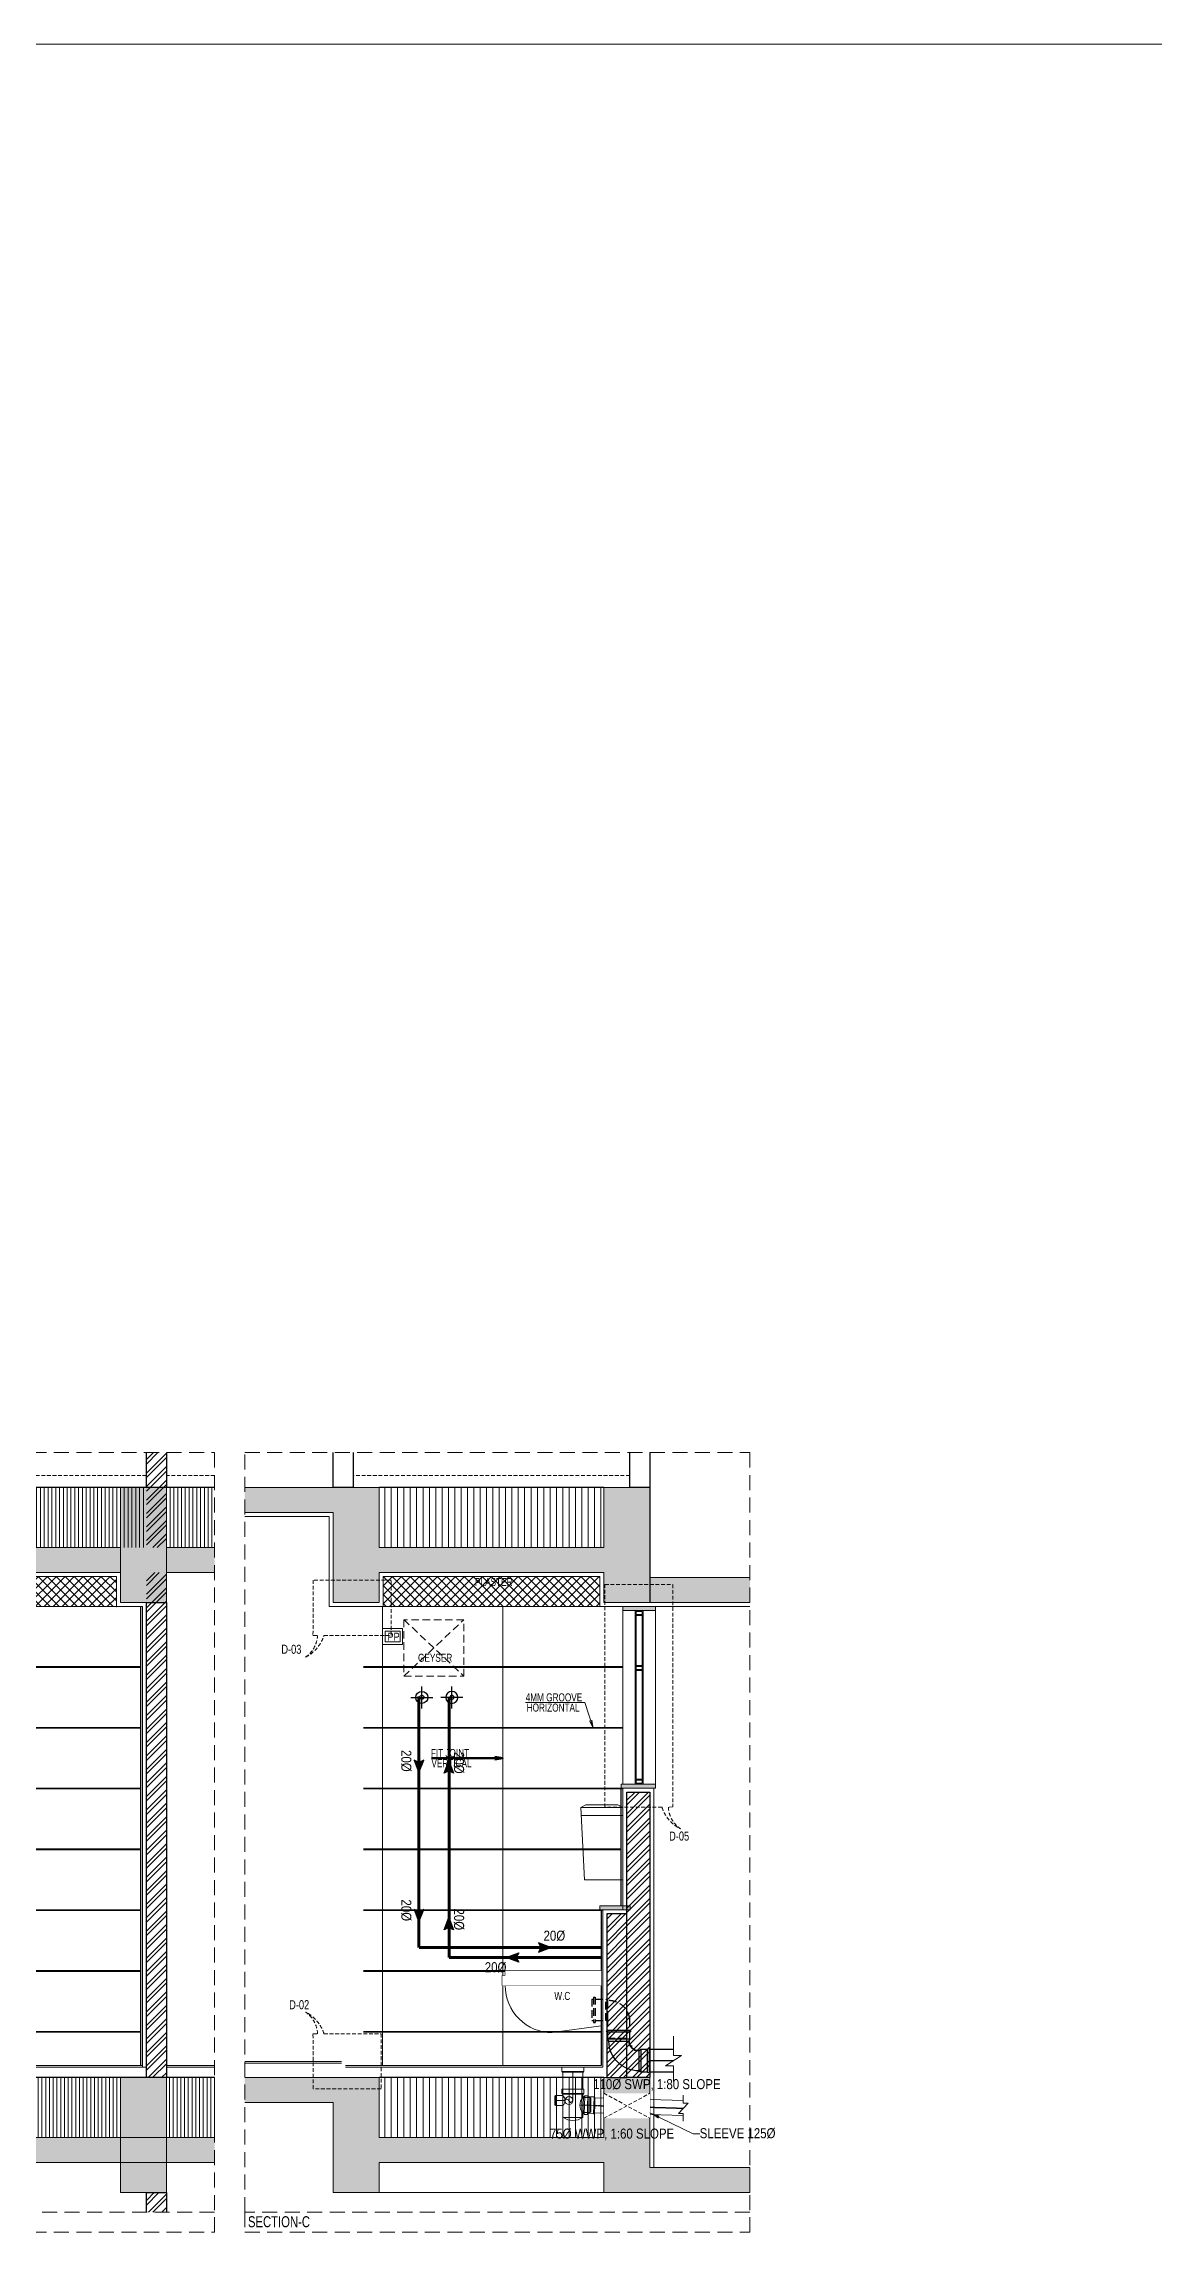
# Model space of a CAD drawing. Header units: inches. Extents: x 899679 to 12882928, y -3363313 to 527800.
# Drawn here: x 997440 to 1002987, y 508822 to 519835 of the extents above; entities that cross this region are included whole.
import ezdxf
from ezdxf.enums import TextEntityAlignment as Align

# ---------------------------------------------------------------- set-up
doc = ezdxf.new("R2010")
doc.units = ezdxf.units.IN
doc.header["$LTSCALE"] = 150
for name, pattern in [('CENTER', [2, 1.25, -0.25, 0.25, -0.25]), ('DASHED', [0.75, 0.5, -0.25]), ('DASHED2', [0.375, 0.25, -0.125]), ('HIDDEN', [0.375, 0.25, -0.125]), ('HIDDEN2', [0.1875, 0.125, -0.0625])]:
    doc.linetypes.add(name, pattern=pattern)
for name, color, linetype, lineweight in [('46', 46, 'Continuous', 5), ('a-Wall-HM', 30, 'Continuous', 20), ('DOTTED LINE-MSA', 3, 'HIDDEN2', 13), ('E-ELECT. SB', 240, 'Continuous', 5), ('ELE-03-MSA', 145, 'Continuous', 18), ('ele02', 4, 'Continuous', 9), ('ele03', 147, 'Continuous', 5), ('FILING-MSA', 253, 'Continuous', 9), ('g-cent-sym', 8, 'Continuous', 15), ('g-dot', 8, 'HIDDEN', 9), ('g-ele-02', 8, 'Continuous', 9), ('g-ele02', 8, 'Continuous', 9), ('g-ele03', 8, 'Continuous', 0), ('g-r.c.c', 8, 'Continuous', 15), ('g-text', 8, 'Continuous', 9), ('g-wall', 8, 'Continuous', 30), ('P.FIXTURE-MSA', 8, 'Continuous', 5), ('P_SLEEVE', 1, 'Continuous', 9), ('P_SOIL WASTE PIPE', 6, 'DASHED2', 30), ('P_SW PIPE', 6, 'Continuous', 9), ('P_WW PIPE', 4, 'Continuous', 9), ('PLASTER', 3, 'Continuous', 9), ('SHEET', 7, 'Continuous', 13), ('TILE', 8, 'Continuous', 13), ('WALL HATCH-MSA', 251, 'Continuous', 9), ('WALL TILE', 250, 'Continuous', 13)]:
    doc.layers.add(name, color=color, linetype=linetype, lineweight=lineweight)
for name, color, linetype in [('g-sol250', 8, 'Continuous'), ('P_DOMESTIC GRAVITY PIPE', 3, 'Continuous'), ('P_HOT WATER PIPE', 1, 'HIDDEN'), ('P_WASTE WATER PIPE', 4, 'DASHED2'), ('R.C.C HATCH-MSA', 250, 'Continuous'), ('TILE HATCH', 253, 'Continuous'), ('TILE SECTION', 152, 'Continuous')]:
    doc.layers.add(name, color=color, linetype=linetype)
doc.styles.add('AR', font='swisscl.ttf')
doc.styles.add('ARIAL', font='swisscl.ttf')
doc.styles.add('arial unicode', font='swisscl.ttf', dxfattribs={"height": 165})
doc.styles.add('PLUMBING TEXT', font='ARIALN.TTF')
doc.styles.add('SWINS', font='swissc.ttf')
doc.dimstyles.new('75', dxfattribs={"dimtxt": 115, "dimasz": 50, "dimexe": 75, "dimexo": 0, "dimgap": 25, "dimtad": 1, "dimdec": 0, "dimzin": 0, "dimdsep": 46, "dimtxsty": 'ARIAL', "dimblk": 'ARCHTICK', "dimcen": 0.09, "dimdle": 75, "dimclrd": 256, "dimclre": 256, "dimclrt": 256, "dimadec": 0, "dimazin": 0, "dimtfac": 1, "dimtdec": 0, "dimtofl": 0, "dimtmove": 1, "dimatfit": 0, "dimfxl": 1, "dimtolj": 1, "dimtzin": 0, "dimlwd": -1, "dimlwe": -1, "dimarcsym": 0})
doc.dimstyles.new('PLUMBING DIM', dxfattribs={"dimscale": 50, "dimtxt": 1.5, "dimasz": 1, "dimexe": 1, "dimexo": 1, "dimgap": 0.5, "dimtad": 1, "dimdec": 1, "dimtxsty": 'PLUMBING TEXT', "dimcen": 1, "dimdle": 50, "dimclrd": 256, "dimclre": 256, "dimclrt": 256, "dimadec": 0, "dimazin": 0, "dimtfac": 1, "dimtdec": 1, "dimtmove": 0, "dimatfit": 3, "dimfxl": 50, "dimlwd": -1, "dimlwe": -1, "dimarcsym": 1})
pattern_1 = [(45, (-997306.514, -545364.953), (-33.6759605, 33.6759605), []), (45, (-997284.064, -545364.953), (-33.6759605, 33.6759605), [])]
pattern_2 = [(90, (-1044033.442, -681831.016), (-18.75, 0), [])]
pattern_3 = [(45, (-1003035.11, -545364.953), (-33.6759605, 33.6759605), []), (45, (-1003012.66, -545364.953), (-33.6759605, 33.6759605), [])]

# ---------------------------------------------------------------- blocks, each defined once
blk = doc.blocks.new('_ArchTick')
at = {"color": 0, "linetype": 'ByBlock', "const_width": 0.15}
blk.add_lwpolyline([(-0.5, -0.5), (0.5, 0.5)], dxfattribs=at)
blk = doc.blocks.new('A$Cbfdd0c8a')
at = {"color": 14}
blk.add_wipeout([(0, 0), (0, -80), (157, -80), (157, 0)], dxfattribs=at)
blk.add_wipeout([(0, 0), (157, 0), (157, -80), (0, -80)], dxfattribs=at)
at = {"layer": 'E-ELECT. SB', "color": 14, "ltscale": 750}
for points in [[(0, -80), (157, -80), (157, 0), (0, 0)], [(13, -67), (144, -67), (144, -13), (13, -13)]]:
    blk.add_lwpolyline(points, close=True, dxfattribs=at)
at = {"layer": 'g-text', "style": 'arial unicode'}
blk.add_text('SB', height=40, dxfattribs=at).set_placement((51, -60, 0))
blk = doc.blocks.new('BC')
at = {"ltscale": 100}
for p, q in [((-55, 0), (55, 0)), ((0, -55), (0, 55))]:
    blk.add_line(p, q, dxfattribs=at)
at = {"ltscale": 150}
for radius in [30, 10]:
    blk.add_circle((0, 0), radius, dxfattribs=at)
blk = doc.blocks.new('W.S SIDE ELE.')
for points in [[(480, 25), (0, 25), (0, 0), (480, 0)], [(495, 0), (0, 0), (0, -50), (495, -50)]]:
    blk.add_lwpolyline(points, close=True)
blk.add_lwpolyline([(480, -50), (0, -50), (0, -251), (245, -285, 0.414214), (480, -50)], format="xyb", close=True)
blk.add_wipeout([(480, 25), (0, 25), (0, 0), (480, 0)])
blk.add_wipeout([(495, 0), (0, 0), (0, -50), (495, -50)])
blk = doc.blocks.new('A$C9c2250e5')
at = {"layer": 'P.FIXTURE-MSA'}
for p, q in [((-186, 376), (-211, 362)), ((-211, 362), (-192, 0)), ((0, 362), (-211, 362)), ((-25, 376), (-186, 376)), ((-25, 376), (0, 362)), ((0, 0), (0, 362)), ((0, 323), (-211, 323)), ((-192, 0), (0, 0))]:
    blk.add_line(p, q, dxfattribs=at)
blk = doc.blocks.new('ARR')
at = {"ltscale": 0.025}
h = blk.add_hatch(color=256, dxfattribs=at)
edge = h.paths.add_edge_path()
edge.add_line((249, 94), (0, 0))
edge.add_line((0, 0), (249, -94))
edge.add_line((249, -94), (200, 0))
edge.add_line((200, 0), (249, 94))
at = {"color": 7, "linetype": 'Continuous', "ltscale": 0.025}
blk.add_lwpolyline([(249, 94), (0, 0), (249, -94), (200, 0)], close=True, dxfattribs=at)
blk = doc.blocks.new('A$C610D543C')
at = {"layer": 'P_SOIL WASTE PIPE'}
for p, q in [((0, -20), (0, 76)), ((-110, -20), (0, -20))]:
    blk.add_line(p, q, dxfattribs=at)
for points in [[(-190, 175), (-190, 67)], [(-190, 175), (-181, 175)], [(-181, 185), (-173, 185)], [(-181, 185), (-181, 58)], [(-173, 185), (-173, 58)], [(-173, 175), (-119, 175)], [(-119, 67), (-119, 175)], [(-119, 175), (-110, 167)], [(-110, 76), (-110, 167)], [(-110, 76), (-110, 167)], [(-190, 67), (-181, 67)], [(-181, 58), (-173, 58)], [(-173, 67), (-119, 67)], [(-119, 67), (-110, 76)], [(-110, -20), (-110, 76)]]:
    blk.add_lwpolyline(points, dxfattribs=at)
blk.add_arc((-104, 62), 105, 7.4857, 93.21, dxfattribs=at)
blk = doc.blocks.new('A$Cd4e59e3e')
at = {"layer": 'P_SOIL WASTE PIPE', "linetype": 'Continuous'}
for p, q in [((-56, 0), (56, 0)), ((-154, -207), (-154, -95)), ((-145, -95), (-112, -95)), ((-145, -207), (-145, -95)), ((-112, -95), (-101, -101)), ((-112, -95), (-101, -101)), ((-112, -95), (-112, -207)), ((-101, -101), (-101, -202)), ((-56, -42), (-56, -9)), ((-56, -9), (56, -9)), ((-51, -53), (-56, -42)), ((56, -42), (-56, -42)), ((50, -53), (-51, -53)), ((56, -42), (50, -53)), ((56, -9), (56, -42)), ((-112, -207), (-145, -207)), ((-101, -202), (-112, -207))]:
    blk.add_line(p, q, dxfattribs=at)
at = {"layer": 'P_SOIL WASTE PIPE', "linetype": 'Continuous', "ltscale": 200}
for p, q in [((-112, -96), (-101, -101)), ((-112, -96), (-112, -207)), ((-112, -96), (-101, -101)), ((-112, -96), (-112, -207)), ((-101, -101), (-101, -203)), ((-101, -101), (-101, -203)), ((-101, -203), (-112, -207)), ((-101, -203), (-112, -207))]:
    blk.add_line(p, q, dxfattribs=at)
for radius in [48.3, 149]:
    blk.add_arc((-101, -53), radius, 270, 360, dxfattribs=at)
at = {"layer": 'P_SOIL WASTE PIPE', "linetype": 'Continuous'}
for centre, major_axis, start_param, end_param in [((-56, -4), (-3.06, 3.06), 5.596847, 8.613303), ((-149, -95), (-3.05, -3.05), 2.381065, 5.472916), ((56, -4), (-3.05, 3.05), 2.381065, 5.472916), ((-149, -207), (-3.06, -3.06), 5.596847, 8.613303)]:
    blk.add_ellipse(centre, major_axis=major_axis, ratio=1, start_param=start_param, end_param=end_param, dxfattribs=at)
blk = doc.blocks.new('PIPE POINT 110 DIA')
at = {"linetype": 'ByBlock'}
for p, q in [((0, 55), (7, 62)), ((0, 55), (0, 0)), ((0, -55), (0, 0)), ((84, 0), (6, 0)), ((7, 62), (7, 0)), ((47, 62), (7, 62)), ((7, -62), (7, 0)), ((52, 63), (52, 0)), ((52, -63), (52, 0)), ((75, 63), (75, 0)), ((75, -63), (75, 0)), ((84, 57), (84, 0)), ((84, -57), (84, 0)), ((0, -55), (7, -62)), ((47, -62), (7, -62))]:
    blk.add_line(p, q, dxfattribs=at)
for points in [[(57, 69), (57, 69)], [(57, -69), (57, -69)]]:
    blk.add_lwpolyline(points, dxfattribs=at)
for centre, radius, start, end in [((46, 69), 7.11, 274.2872, 329.9291), ((58, 62), 7.15, 99.2852, 151.4398), ((64, 30), 39.5, 80.2351, 99.769), ((70, 62), 7.15, 28.2902, 80.4448), ((82, 69), 7.15, 208.4122, 256.4146), ((79, 57), 4.94, 360, 75.4331), ((46, -69), 7.11, 30.0709, 85.7128), ((58, -62), 7.15, 208.5602, 260.7147), ((64, -30), 39.5, 260.2309, 279.7649), ((70, -62), 7.15, 279.5553, 331.7098), ((82, -69), 7.15, 103.5853, 151.5878), ((79, -57), 4.94, 284.5669, 0)]:
    blk.add_arc(centre, radius, start, end, dxfattribs=at)
blk = doc.blocks.new('A$Cc32bf1a5')
at = {"layer": 'P_WW PIPE'}
for p, q in [((-55, 0), (55, 0)), ((-55, 0), (-55, -22)), ((-55, -22), (55, -22)), ((-53, -25), (-55, -22)), ((55, -110), (-55, -110)), ((-55, -110), (-55, -132)), ((-53, -25), (53, -25)), ((-50, -25), (-50, -110)), ((0, -25), (0, -165)), ((50, -25), (50, -110)), ((53, -25), (55, -22)), ((55, 0), (55, -22)), ((55, -110), (55, -132)), ((-90, -145), (-85, -142)), ((-90, -145), (-90, -189)), ((-40, -167), (-90, -167)), ((-85, -192), (-90, -189)), ((-85, -142), (-85, -192)), ((-50, -142), (-85, -142)), ((-50, -192), (-85, -192)), ((55, -132), (-55, -132)), ((-53, -135), (-55, -132)), ((53, -135), (-53, -135)), ((-50, -135), (-50, -142)), ((-50, -192), (-50, -251)), ((35, -190), (90, -190)), ((50, -152), (50, -135)), ((50, -135), (50, -152)), ((50, -152), (85, -152)), ((53, -135), (55, -132)), ((85, -152), (85, -227)), ((90, -155), (85, -152)), ((90, -155), (90, -224)), ((50, -251), (-50, -251)), ((50, -251), (50, -227)), ((50, -227), (85, -227)), ((90, -224), (85, -227))]:
    blk.add_line(p, q, dxfattribs=at)
blk.add_circle((-20, -167), 20, dxfattribs=at)
for centre, radius, start, end in [((-76, -167), 36.3, 316.3972, 43.6028), ((89, -190), 54.4, 136.3972, 223.6028), ((0, -182), 84.4, 233.691, 306.309)]:
    blk.add_arc(centre, radius, start, end, dxfattribs=at)
blk.add_spline([(-40, -167), (-33, -160), (-20, -167), (-12, -176), (0, -167)], degree=3, dxfattribs=at)
at = {"layer": 'P_WW PIPE', "xscale": -0.6818181818181818, "yscale": 0.6818181818181818, "zscale": 0.6818181818181818, "rotation": 358.233084483686}
blk.add_blockref('PIPE POINT 110 DIA', (109, -191), dxfattribs=at)
blk = doc.blocks.new('G$C5D936986')
at = {"layer": '46'}
h = blk.add_hatch(color=251, dxfattribs=at)
h.paths.add_polyline_path([(2045, -794), (1383, -794), (1383, -3045), (2045, -3045)])
h.paths.add_polyline_path([(2033, -806), (1395, -806), (1395, -3033), (2033, -3033)], flags=16)
h = blk.add_hatch(dxfattribs=at)
h.set_pattern_fill('TRANS', color=251, scale=10, angle=180, style=0)
h.set_pattern_definition([(180, (-997306.514, -545364.95), (-8e-15, -63.5), []), (180, (-997306.514, -545396.7), (-8e-15, -63.5), [31.75, -31.75])])
h.paths.add_polyline_path([(2033, -806), (1395, -806), (1395, -3033), (2033, -3033)])
at = {"layer": 'FILING-MSA'}
h = blk.add_hatch(dxfattribs=at)
h.set_pattern_fill('ANSI31', color=251, scale=6, angle=45)
h.set_pattern_definition([(90, (-918303.546, -545364.953), (-19.05, 0), [])])
h.paths.add_polyline_path([(550, -175), (2712, -175), (2712, -475), (550, -475)])
h.paths.add_polyline_path([(3053, -475), (3053, -175), (2812, -175), (2812, -475)])
h = blk.add_hatch(dxfattribs=at)
h.set_pattern_fill('ANSI31', color=251, scale=150, angle=45)
h.set_pattern_definition(pattern_2)
h.paths.add_polyline_path([(679, -3425), (679, -3125), (2582, -3125), (2582, -3425)])
h.paths.add_polyline_path([(0, -3425), (0, -3125), (450, -3125), (450, -3425)])
h = blk.add_hatch(dxfattribs=at)
h.set_pattern_fill('ANSI31', color=251, scale=150, angle=45)
h.set_pattern_definition(pattern_2)
h.paths.add_polyline_path([(3053, -3425), (3053, -3125), (2812, -3125), (2812, -3425)])
at = {"layer": 'g-sol250'}
h = blk.add_hatch(color=251, dxfattribs=at)
h.dxf.hatch_style = 1
h.paths.add_polyline_path([(2049, -790), (1379, -790), (1379, -3065), (1359, -3065), (1359, -770), (2069, -770), (2069, -3065), (2049, -3065)])
at = {"layer": 'R.C.C HATCH-MSA'}
h = blk.add_hatch(color=251, dxfattribs=at)
h.dxf.hatch_style = 1
h.paths.add_polyline_path([(2812, -750), (2582, -750), (2582, -175), (2812, -175)])
h.paths.add_polyline_path([(680, -750), (450, -750), (450, -175), (680, -175)])
h = blk.add_hatch(color=251, dxfattribs=at)
h.dxf.hatch_style = 1
h.paths.add_polyline_path([(3053, -3550), (3053, -3425), (0, -3425), (0, -3550)])
h.paths.add_polyline_path([(3053, -600), (3053, -475), (450, -475), (450, -600)])
h = blk.add_hatch(color=251, dxfattribs=at)
h.dxf.hatch_style = 1
h.paths.add_polyline_path([(2812, -3700), (2582, -3700), (2582, -3125), (2812, -3125)])
h.paths.add_polyline_path([(680, -3700), (450, -3700), (450, -3125), (680, -3125)])
at = {"layer": 'TILE HATCH'}
h = blk.add_hatch(dxfattribs=at)
h.set_pattern_fill('ANSI37', color=251, scale=10, angle=180)
h.set_pattern_definition([(225, (-997306.514, -545364.953), (22.4506403, -22.4506403), []), (315, (-997306.514, -545364.953), (22.4506403, 22.4506403), [])])
h.paths.add_polyline_path([(2562, -770), (2562, -620), (700, -620), (700, -770)])
at = {"layer": 'WALL HATCH-MSA'}
h = blk.add_hatch(dxfattribs=at)
h.set_pattern_fill('ANSI32', color=251, scale=5)
h.set_pattern_definition(pattern_1)
h.paths.add_polyline_path([(2712, 0), (2812, 0), (2812, -475), (2712, -475)])
h.paths.add_polyline_path([(450, 0), (550, 0), (550, -475), (450, -475)])
h = blk.add_hatch(dxfattribs=at)
h.set_pattern_fill('ANSI32', color=251, scale=5)
h.set_pattern_definition(pattern_1)
h.paths.add_polyline_path([(2712, -3125), (2712, -600), (2812, -600), (2812, -3125)])
h.paths.add_polyline_path([(450, -3125), (450, -600), (550, -600), (550, -3125)])
h = blk.add_hatch(dxfattribs=at)
h.set_pattern_fill('ANSI32', color=251, scale=5)
h.set_pattern_definition(pattern_1)
h.paths.add_polyline_path([(450, -3797), (550, -3797), (550, -3700), (450, -3700)])
h.paths.add_polyline_path([(2712, -3797), (2812, -3797), (2812, -3700), (2712, -3700)])
at = {"layer": 'DOTTED LINE-MSA', "color": 251}
for p, q in [((2712, -115), (550, -115)), ((3053, -115), (2812, -115))]:
    blk.add_line(p, q, dxfattribs=at)
at = {"layer": 'g-dot', "color": 251, "elevation": 0}
blk.add_lwpolyline([(2045, -794), (1383, -1878), (2045, -3045)], dxfattribs=at)
at = {"layer": 'g-dot', "color": 251, "ltscale": 0.2, "elevation": 0}
blk.add_lwpolyline([(1359, -1682), (759, -1682)], dxfattribs=at)
at = {"layer": 'g-ele-02', "color": 251, "ltscale": 400}
for points in [[(2069, -3065), (2069, -770), (1359, -770), (1359, -3065)], [(2049, -3065), (2049, -790), (1379, -790), (1379, -3065)]]:
    blk.add_lwpolyline(points, dxfattribs=at)
at = {"layer": 'g-ele02', "color": 251}
for points in [[(2562, -770), (700, -770)], [(2084, -3065), (2084, -770)]]:
    blk.add_lwpolyline(points, dxfattribs=at)
at = {"layer": 'g-ele03', "color": 251, "elevation": 0}
for points in [[(2045, -794), (1383, -794), (1383, -3045), (2045, -3045)], [(2033, -806), (1395, -806), (1395, -3033), (2033, -3033)], [(2029, -810), (1399, -810), (1399, -3029), (2029, -3029)]]:
    blk.add_lwpolyline(points, close=True, dxfattribs=at)
at = {"layer": 'g-r.c.c', "color": 251}
for points in [[(680, -750), (450, -750), (450, -175), (680, -175)], [(2812, -750), (2582, -750), (2582, -175), (2812, -175)], [(680, -3700), (450, -3700), (450, -3125), (680, -3125)], [(2812, -3700), (2582, -3700), (2582, -3125), (2812, -3125)]]:
    blk.add_lwpolyline(points, close=True, dxfattribs=at)
for points in [[(3203, -175), (3876, -175), (3876, -475), (4999, -475), (4999, -175), (5229, -175), (5229, -750), (4999, -750), (4999, -600), (3876, -600), (3876, -750), (3646, -750), (3646, -300), (3203, -300)], [(2582, -600), (680, -600), (680, -475), (2582, -475)], [(2812, -475), (3053, -475)], [(3053, -600), (2812, -600)], [(0, -3425), (3053, -3425)], [(3053, -3550), (0, -3550)]]:
    blk.add_lwpolyline(points, dxfattribs=at)
at = {"layer": 'g-wall', "color": 251}
for p, q in [((2712, -175), (550, -175)), ((3053, -175), (2812, -175)), ((450, -3125), (0, -3125)), ((2712, -3125), (550, -3125)), ((3053, -3125, 0), (2812, -3125))]:
    blk.add_line(p, q, dxfattribs=at)
for points in [[(550, 0), (550, -175), (450, -175), (450, 0)], [(2812, 0), (2812, -175), (2712, -175), (2712, 0)], [(450, -3797), (450, -3700), (550, -3700), (550, -3797)], [(2712, -3797), (2712, -3700), (2812, -3700), (2812, -3797)]]:
    blk.add_lwpolyline(points, dxfattribs=at)
for points in [[(450, -3125), (450, -750), (550, -750), (550, -3125)], [(2712, -3125), (2712, -750), (2812, -750), (2812, -3125)]]:
    blk.add_lwpolyline(points, close=True, dxfattribs=at)
at = {"layer": 'PLASTER', "color": 251}
blk.add_lwpolyline([(570, -3073), (570, -770), (700, -770), (700, -620), (2562, -620), (2562, -770), (2692, -770), (2692, -3073)], dxfattribs=at)
at = {"layer": 'SHEET', "color": 251, "linetype": 'HIDDEN', "ltscale": 2}
for points in [[(3053, -3797), (0, -3797), (0, 0), (3053, 0)], [(3053, -3797), (0, -3797), (0, -3897), (3053, -3897)]]:
    blk.add_lwpolyline(points, close=True, dxfattribs=at)
at = {"layer": 'TILE', "color": 251}
for p, q in [((450, -3065), (0, -3065)), ((450, -3073), (0, -3073)), ((2712, -3073), (550, -3073)), ((2692, -3065), (570, -3065)), ((3053, -3065, 0), (2812, -3065)), ((3053, -3073, 0), (2812, -3073))]:
    blk.add_line(p, q, dxfattribs=at)
at = {"layer": 'TILE SECTION', "color": 251}
for points in [[(578, -3065), (578, -770)], [(2684, -3065), (2684, -770)]]:
    blk.add_lwpolyline(points, dxfattribs=at)
at = {"layer": 'WALL TILE', "color": 251}
for p, q in [((578, -1070), (1359, -1070)), ((578, -1074), (1359, -1074)), ((2069, -1070), (2684, -1070)), ((2069, -1074), (2684, -1074)), ((578, -1374), (1359, -1374)), ((578, -1378), (1359, -1378)), ((2069, -1374), (2684, -1374)), ((2069, -1378), (2684, -1378)), ((578, -1678), (1359, -1678)), ((578, -1682), (1359, -1682)), ((2069, -1678), (2684, -1678)), ((2069, -1682), (2684, -1682)), ((578, -1982), (1359, -1982)), ((2069, -1982), (2684, -1982)), ((578, -1986), (1359, -1986)), ((2069, -1986), (2684, -1986)), ((578, -2286), (1359, -2286)), ((578, -2290), (1359, -2290)), ((2069, -2286), (2684, -2286)), ((2069, -2290), (2684, -2290)), ((578, -2590), (1359, -2590)), ((578, -2594), (1359, -2594)), ((2069, -2590), (2684, -2590)), ((2069, -2594), (2684, -2594)), ((578, -2894), (1359, -2894)), ((578, -2898), (1359, -2898)), ((2069, -2894), (2684, -2894)), ((2069, -2898), (2684, -2898))]:
    blk.add_line(p, q, dxfattribs=at)
at = {"layer": 'WALL TILE', "color": 251, "elevation": 0}
blk.add_lwpolyline([(759, -3065), (759, -770)], dxfattribs=at)
at = {"layer": 'g-text', "color": 251, "style": 'arial unicode'}
for s, height, p in [('PLASTER', 40, (1430, -674, 0)), ('4MM GROOVE ', 40, (848, -1244, 0)), ('HORIZONTAL', 40, (853, -1295, 0)), ('VERTICAL', 40, (925, -1573, 0)), ('FIT JOINT', 40, (931, -1522, 0)), ('SECTION-B', 55, (18, -3869))]:
    blk.add_text(s, height=height, dxfattribs=at).set_placement(p)
for s, p in [('DOOR', (1711, -1841, 0)), ('AS PER DETAIL', (1714, -1917, 0))]:
    blk.add_text(s, height=40, dxfattribs=at).set_placement(p, align=Align.MIDDLE_CENTER)
at = {"layer": 'g-text', "color": 251}
for points, override in [([(1300, -1378, 0), (1233, -1249, 0), (856, -1249, 0)], {"dimtxt": 90, "dimasz": 40, "dimgap": 10, "dimtad": 0, "dimtxsty": 'AR', "dimclrd": 256, "dimldrblk": 'Open'}), ([(760, -1528), (1115, -1528)], {"dimscale": 1, "dimtxt": 90, "dimasz": 40, "dimgap": 10, "dimtad": 0, "dimtxsty": 'AR', "dimclrd": 256, "dimldrblk": 'Open', "dimlwd": 65535})]:
    blk.add_leader(points, dimstyle='75', override=override, dxfattribs=at)
blk.add_blockref('A$Cbfdd0c8a', (980, -1682), dxfattribs=at)
blk = doc.blocks.new('G$C445BE8F1')
at = {"layer": 'FILING-MSA'}
h = blk.add_hatch(dxfattribs=at)
h.set_pattern_fill('ANSI31', color=251, scale=10, angle=45)
h.set_pattern_definition([(90, (-958371.556, -545364.953), (-31.75, 0), [])])
h.paths.add_polyline_path([(-1853, -175), (-730, -175), (-730, -475), (-1853, -475)])
h.paths.add_polyline_path([(-730, -3425), (-730, -3125), (-1853, -3125), (-1853, -3425)])
at = {"layer": 'g-sol250'}
h = blk.add_hatch(color=251, dxfattribs=at)
h.dxf.hatch_style = 1
h.paths.add_polyline_path([(-636, -770), (-472, -770), (-472, -790), (-636, -790)])
h = blk.add_hatch(color=251, dxfattribs=at)
h.dxf.hatch_style = 1
h.paths.add_polyline_path([(-644, -1658), (-472, -1658), (-472, -1678), (-644, -1678)])
h = blk.add_hatch(color=251, dxfattribs=at)
h.dxf.hatch_style = 1
h.paths.add_polyline_path([(-751, -2286), (-599, -2286), (-599, -2266), (-751, -2266)])
at = {"layer": 'R.C.C HATCH-MSA'}
h = blk.add_hatch(color=251, dxfattribs=at)
h.dxf.hatch_style = 1
h.paths.add_polyline_path([(-730, -175), (-500, -175), (-500, -750), (-600, -750), (-730, -750), (-730, -600), (-1853, -600), (-1853, -750), (-2083, -750), (-2083, -300), (-2525, -300), (-2525, -175), (-1853, -175), (-1853, -475), (-730, -475)])
h.paths.add_polyline_path([(-500, -625), (0, -625), (0, -750), (-500, -750)])
h.paths.add_polyline_path([(-500, -3575), (0, -3575), (0, -3700), (-500, -3700)])
h.paths.add_polyline_path([(-730, -3550), (-1853, -3550), (-1853, -3700), (-2083, -3700), (-2083, -3250), (-2525, -3250), (-2525, -3125), (-1853, -3125), (-1853, -3425), (-730, -3425), (-730, -3125), (-500, -3125), (-500, -3700), (-730, -3700)])
at = {"layer": 'TILE HATCH'}
h = blk.add_hatch(dxfattribs=at)
h.set_pattern_fill('ANSI37', color=251, scale=10, angle=180)
h.set_pattern_definition([(225, (-1003035.11, -545364.953), (22.4506403, -22.4506403), []), (315, (-1003035.11, -545364.953), (22.4506403, 22.4506403), [])])
h.paths.add_polyline_path([(-1833, -770), (-750, -770), (-750, -620), (-1833, -620)])
at = {"layer": 'WALL HATCH-MSA'}
h = blk.add_hatch(dxfattribs=at)
h.set_pattern_fill('ANSI32', color=251, scale=5)
h.set_pattern_definition(pattern_3)
h.paths.add_polyline_path([(-500, -1698), (-615, -1698), (-615, -3125), (-500, -3125)])
h = blk.add_hatch(dxfattribs=at)
h.set_pattern_fill('ANSI32', color=251, scale=5)
h.set_pattern_definition(pattern_3)
h.paths.add_polyline_path([(-716, -3125), (-615, -3125), (-615, -2306), (-716, -2306)])
at = {"layer": 'a-Wall-HM', "color": 251, "linetype": 'Continuous'}
blk.add_line((-508, -1678, 219), (-608, -1678, 219), dxfattribs=at)
at = {"layer": 'DOTTED LINE-MSA', "color": 251}
blk.add_line((-600, -115), (-1983, -115), dxfattribs=at)
at = {"layer": 'ELE-03-MSA', "color": 251}
blk.add_line((-730, -3700), (-1853, -3700), dxfattribs=at)
at = {"layer": 'ele02', "color": 251, "elevation": -219}
for points in [[(-574, -790), (-574, -815), (-534, -815), (-534, -790)], [(-569, -795), (-569, -810), (-539, -810), (-539, -795)], [(-574, -1065), (-574, -1090), (-534, -1090), (-534, -1065)], [(-569, -1070), (-569, -1085), (-539, -1085), (-539, -1070)], [(-574, -1633), (-574, -1658), (-534, -1658), (-534, -1633)], [(-569, -1638), (-569, -1653), (-539, -1653), (-539, -1638)]]:
    blk.add_lwpolyline(points, close=True, dxfattribs=at)
at = {"layer": 'ele03', "color": 251}
for p, q in [((-636, -770), (-636, -1658)), ((-636, -770), (-636, -1658)), ((-472, -770), (-472, -1658)), ((-574, -1633), (-574, -815)), ((-569, -1065), (-569, -815)), ((-539, -1065), (-539, -815)), ((-534, -1633), (-534, -815)), ((-569, -1633), (-569, -1090)), ((-539, -1633), (-539, -1090))]:
    blk.add_line(p, q, dxfattribs=at)
at = {"layer": 'g-cent-sym', "color": 251, "linetype": 'HIDDEN', "ltscale": 0.5, "elevation": 1}
for points in [[(-1794, -914), (-1794, -638), (-2183, -638), (-2184, -914), (-2161, -914, -0.230294), (-2221, -1023, 0.199841), (-2129, -914)], [(-725, -1773), (-725, -660), (-386, -660), (-385, -1772), (-408, -1773, 0.230294), (-348, -1881, -0.199841), (-440, -1773)], [(-1844, -2906), (-1844, -3181), (-2183, -3181), (-2184, -2906), (-2161, -2906, 0.230294), (-2221, -2797, -0.199841), (-2129, -2906)]]:
    blk.add_lwpolyline(points, format="xyb", close=True, dxfattribs=at)
at = {"layer": 'g-dot', "color": 251}
for p, q in [((-1730, -835, 0), (-1430, -1118)), ((-1730, -1118), (-1430, -836))]:
    blk.add_line(p, q, dxfattribs=at)
at = {"layer": 'g-dot', "color": 251, "elevation": 0}
blk.add_lwpolyline([(-1730, -836), (-1730, -1118), (-1430, -1118), (-1430, -836)], close=True, dxfattribs=at)
at = {"layer": 'g-ele-02', "color": 251, "ltscale": 750}
for points in [[(-636, -790), (-636, -770), (-472, -770), (-472, -790)], [(-644, -1678), (-644, -1658), (-472, -1658), (-472, -1678)]]:
    blk.add_lwpolyline(points, close=True, dxfattribs=at)
at = {"layer": 'g-ele-02', "color": 251}
blk.add_lwpolyline([(-751, -2286), (-599, -2286), (-599, -2266), (-751, -2266)], close=True, dxfattribs=at)
at = {"layer": 'g-ele02', "color": 251}
blk.add_lwpolyline([(-1833, -770), (-750, -770)], dxfattribs=at)
at = {"layer": 'g-r.c.c', "color": 251}
for points in [[(-2525, -175), (-1853, -175), (-1853, -475), (-730, -475), (-730, -175), (-500, -175), (-500, -750), (-730, -750), (-730, -600), (-1853, -600), (-1853, -750), (-2083, -750), (-2083, -300), (-2525, -300)], [(0, -625), (-500, -625), (-500, -750), (0, -750)], [(-2525, -3125), (-1853, -3125), (-1853, -3425), (-730, -3425), (-730, -3125), (-500, -3125), (-500, -3575), (0, -3575), (0, -3700), (-730, -3700), (-730, -3550), (-1853, -3550), (-1853, -3700), (-2083, -3700), (-2083, -3250), (-2525, -3250)]]:
    blk.add_lwpolyline(points, dxfattribs=at)
at = {"layer": 'g-wall', "color": 251}
for p, q in [((-730, -175), (-1853, -175)), ((-730, -3125), (-1853, -3125))]:
    blk.add_line(p, q, dxfattribs=at)
for points in [[(-1983, 0), (-1983, -175), (-2083, -175), (-2083, 0)], [(-500, 0), (-500, -175), (-600, -175), (-600, 0)]]:
    blk.add_lwpolyline(points, dxfattribs=at)
for points in [[(-615, -1698), (-500, -1698), (-500, -3125), (-615, -3125)], [(-716, -3125), (-615, -3125), (-615, -2306), (-716, -2306)]]:
    blk.add_lwpolyline(points, close=True, dxfattribs=at)
at = {"layer": 'P.FIXTURE-MSA', "color": 251, "elevation": 0}
for points in [[(-1736, -960), (-1836, -960), (-1836, -880), (-1736, -880)], [(-1749, -947), (-1823, -947), (-1823, -893), (-1749, -893)]]:
    blk.add_lwpolyline(points, close=True, dxfattribs=at)
at = {"layer": 'PLASTER', "color": 251, "linetype": 'Continuous', "ltscale": 750}
blk.add_line((-488, -1678, 219), (-628, -1678, 219), dxfattribs=at)
at = {"layer": 'PLASTER', "color": 251}
for points in [[(-2525, -320), (-2103, -320), (-2103, -770)], [(-2103, -770), (-1833, -770), (-1833, -620), (-750, -620), (-750, -770), (0, -770)], [(-635, -2286), (-635, -1678)], [(-620, -1678), (-480, -1678), (-480, -3575)], [(-620, -2286), (-735, -2286), (-735, -3073)]]:
    blk.add_lwpolyline(points, dxfattribs=at)
at = {"layer": 'SHEET', "color": 251, "linetype": 'HIDDEN', "ltscale": 2}
for points in [[(0, -3797), (-2525, -3797), (-2525, 0), (0, 0)], [(0, -3797), (-2525, -3797), (-2525, -3897), (0, -3897)]]:
    blk.add_lwpolyline(points, close=True, dxfattribs=at)
at = {"layer": 'TILE', "color": 251}
for p, q in [((-2041, -3045), (-2525, -3045)), ((-2041, -3053), (-2525, -3053)), ((-743, -3065), (-2021, -3065)), ((-735, -3073), (-2021, -3073))]:
    blk.add_line(p, q, dxfattribs=at)
at = {"layer": 'TILE SECTION', "color": 251}
for points in [[(-643, -2266), (-643, -1678)], [(-735, -2290), (-743, -2290), (-743, -3065)]]:
    blk.add_lwpolyline(points, dxfattribs=at)
at = {"layer": 'WALL TILE', "color": 251}
for p, q in [((-1836, -770), (-1836, -3065)), ((-1236, -770), (-1236, -3065)), ((-1932, -1070), (-636, -1070)), ((-1932, -1074), (-636, -1074)), ((-1932, -1374), (-636, -1374)), ((-1932, -1378), (-636, -1378)), ((-1932, -1678), (-636, -1678)), ((-1932, -1682), (-636, -1682)), ((-636, -1678), (-635, -1678)), ((-1932, -1982), (-643, -1982)), ((-1932, -1986), (-643, -1986)), ((-1932, -2286), (-643, -2286)), ((-1932, -2290), (-735, -2290)), ((-1932, -2590), (-1223, -2590)), ((-1932, -2594), (-1223, -2594)), ((-1932, -2894), (-743, -2894)), ((-1932, -2898), (-743, -2898))]:
    blk.add_line(p, q, dxfattribs=at)
at = {"color": 251}
for name, p in [('BC', (-1640, -1224)), ('A$C9c2250e5', (-635, -2137, 0))]:
    blk.add_blockref(name, p, dxfattribs=at)
at = {"color": 251, "xscale": -1}
blk.add_blockref('BC', (-1490, -1224), dxfattribs=at)
at = {"layer": 'g-cent-sym', "color": 251, "linetype": 'DASHED', "lineweight": 0, "ltscale": 100, "style": 'ARIAL'}
for s, p in [('D-03', (-2342, -1006, 0)), ('D-05', (-404, -1940, 0)), ('D-02', (-2303, -2783, 0))]:
    blk.add_text(s, height=45, dxfattribs=at).set_placement(p)
at = {"layer": 'g-text', "color": 251, "style": 'arial unicode'}
for s, height, p in [('PLASTER', 40, (-1374, -667, 0)), ('GEYSER', 40, (-1659, -1046, 0)), ('4MM GROOVE ', 40, (-1121, -1244, 0)), ('HORIZONTAL', 40, (-1116, -1295, 0)), ('FIT JOINT', 40, (-1595, -1522, 0)), ('VERTICAL', 40, (-1592, -1573, 0)), ('SECTION-C', 55, (-2509, -3873, 0))]:
    blk.add_text(s, height=height, dxfattribs=at).set_placement(p)
at = {"layer": 'g-text', "color": 251, "insert": (-898, -2717, 0), "char_height": 40, "width": 128.22, "attachment_point": 6, "style": 'arial unicode'}
blk.add_mtext('W.C', dxfattribs=at)
at = {"layer": 'P.FIXTURE-MSA', "color": 251, "style": 'SWINS'}
blk.add_text('PP', height=40, dxfattribs=at).set_placement((-1812, -941, 0))
at = {"layer": 'g-text', "color": 251}
for points, override in [([(-784, -1378, 23), (-826, -1249, 23), (-1122, -1249, 23)], {"dimtxt": 90, "dimasz": 40, "dimgap": 10, "dimtad": 0, "dimtxsty": 'AR', "dimclrd": 256, "dimldrblk": 'Open'}), ([(-1236, -1528), (-1592, -1528)], {"dimscale": 1, "dimtxt": 90, "dimasz": 40, "dimgap": 10, "dimtad": 0, "dimtxsty": 'AR', "dimclrd": 256, "dimldrblk": 'Open', "dimlwd": 65535})]:
    blk.add_leader(points, dimstyle='75', override=override, dxfattribs=at)
at = {"layer": 'P.FIXTURE-MSA', "color": 251, "xscale": -1}
blk.add_blockref('W.S SIDE ELE.', (-743, -2615), dxfattribs=at)

msp = doc.modelspace()

# ---------------------------------------------------------------- linework, layer by layer
at = {"layer": 'SHEET', "color": 1, "linetype": 'ByBlock', "ltscale": 0.5}
msp.add_lwpolyline([(904318.79, 519835.08), (1014080.27, 519835.08), (1014080.27, 499648.85), (904318.79, 499648.85)], close=True, dxfattribs=at)

# ---------------------------------------------------------------- next in the draw order: block references
at = {"color": 1}
msp.add_blockref('G$C5D936986', (995239.03, 512793.18), dxfattribs=at)

# ---------------------------------------------------------------- next in the draw order: block references
msp.add_blockref('G$C445BE8F1', (1000967.63, 512793.18), dxfattribs=at)

# ---------------------------------------------------------------- next in the draw order: linework, layer by layer
at = {"layer": 'P_DOMESTIC GRAVITY PIPE', "const_width": 15, "elevation": 0}
for points in [[(999463.39, 511570.41), (999463.39, 510268.18)], [(999463.39, 510268.18), (1000224.63, 510268.18)]]:
    msp.add_lwpolyline(points, dxfattribs=at)
at = {"layer": 'P_HOT WATER PIPE', "const_width": 15, "elevation": 0}
for points in [[(999313.39, 511575.18), (999313.39, 511253.21)], [(999313.39, 511253.21), (999313.39, 510318.18)], [(999313.39, 510318.18), (1000224.63, 510318.18)]]:
    msp.add_lwpolyline(points, dxfattribs=at)
at = {"layer": 'P_SOIL WASTE PIPE', "linetype": 'Continuous', "ltscale": 200}
for p, q in [((1000585.24, 509808.06), (1000464.8, 509808.06)), ((1000464.8, 509696.58), (1000585.24, 509696.97))]:
    msp.add_line(p, q, dxfattribs=at)
msp.add_arc((1000411.7, 509850.61), 48.33, 180, 270, dxfattribs=at)
at = {"layer": 'P_SW PIPE', "elevation": 0}
msp.add_lwpolyline([(1000585.24, 509876.18), (1000585.24, 509779.03), (1000624.56, 509779.03), (1000545.93, 509727.22), (1000585.24, 509727.22), (1000585.24, 509648.34)], dxfattribs=at)
at = {"layer": 'P_WASTE WATER PIPE', "color": 252, "linetype": 'CENTER', "ltscale": 0.005}
for p, q in [((1000584.5, 509752.64, 0), (1000464.8, 509752.62)), ((1000186.91, 509529), (1000634.25, 509515.2))]:
    msp.add_line(p, q, dxfattribs=at)
at = {"layer": 'P_WW PIPE'}
for p, q in [((1000371.59, 509825.4, 0), (1000371.59, 509823.64, 0)), ((1000375.23, 509842), (1000375.23, 509840.24)), ((1000376.59, 509828.4, 0), (1000376.59, 509817.39, 0)), ((1000187.12, 509492.41, 0), (1000634.25, 509478.61, 0)), ((1000189.43, 509567.37, 0), (1000634.25, 509553.65, 0))]:
    msp.add_line(p, q, dxfattribs=at)
msp.add_lwpolyline([(1000634.25, 509580.43), (1000634.25, 509541.16), (1000658.83, 509541.16), (1000609.68, 509489.23), (1000634.25, 509489.23), (1000634.25, 509449.97)], dxfattribs=at)

# ---------------------------------------------------------------- next in the draw order: block references
at = {"layer": 'P_DOMESTIC GRAVITY PIPE', "linetype": 'Continuous', "xscale": -0.25, "yscale": 0.25, "zscale": 0.25}
for p, rotation in [((999461.95, 511251.71, 0), 90), ((999461.95, 510469.18, 0), 90), ((999749.52, 510268.18, 0), 180)]:
    msp.add_blockref('ARR', p, dxfattribs=dict(at, rotation=rotation))
at = {"layer": 'P_HOT WATER PIPE', "xscale": 0.25, "yscale": 0.25, "zscale": 0.25}
for p, rotation in [((999313.39, 511193.21, 0), 89.99999999999999), ((999313.39, 510446.37, 0), 89.99999999999999), ((999972.65, 510318.18, 0), 180)]:
    msp.add_blockref('ARR', p, dxfattribs=dict(at, rotation=rotation))
at = {"layer": 'P_SOIL WASTE PIPE', "color": 1, "linetype": 'ByBlock', "lineweight": 5, "ltscale": 0.3}
msp.add_blockref('A$C610D543C', (1000366.68, 509886.13), dxfattribs=at)
at = {"layer": 'P_SOIL WASTE PIPE', "color": 2, "xscale": -1}
msp.add_blockref('A$Cd4e59e3e', (1000310.96, 509903.71, 0), dxfattribs=at)
at = {"layer": 'P_WASTE WATER PIPE', "color": 1}
msp.add_blockref('A$Cc32bf1a5', (1000082.72, 509720.18), dxfattribs=at)
at = {"layer": 'P_WW PIPE', "xscale": -0.25, "yscale": 0.25, "zscale": 0.25, "rotation": 358.233084483686}
msp.add_blockref('ARR', (1000402.43, 509522.35), dxfattribs=at)

# ---------------------------------------------------------------- next in the draw order: texts
at = {"layer": 'P_DOMESTIC GRAVITY PIPE', "style": 'PLUMBING TEXT'}
for p in [(999488.77, 511296.16, 0), (999488.77, 510513.63, 0)]:
    msp.add_text('20%%C', height=50, rotation=270, dxfattribs=at).set_placement(p)
msp.add_text('20%%C', height=50, dxfattribs=at).set_placement((999642.19, 510194.95, 0))
at = {"layer": 'P_HOT WATER PIPE', "style": 'PLUMBING TEXT'}
for p in [(999225.09, 511305.7, 0), (999225.09, 510558.86, 0)]:
    msp.add_text('20%%C', height=50, rotation=270, dxfattribs=at).set_placement(p)
msp.add_text('20%%C', height=50, dxfattribs=at).set_placement((999935.94, 510352.9, 0))
at = {"layer": 'P_SLEEVE', "style": 'PLUMBING TEXT'}
msp.add_text('SLEEVE 125%%C', height=50, dxfattribs=at).set_placement((1000716.29, 509365.2, 0))
at = {"layer": 'P_SW PIPE', "style": 'PLUMBING TEXT'}
msp.add_text('110Ø SWP, 1:80 SLOPE', height=50, dxfattribs=at).set_placement((1000183.86, 509610.57))
at = {"layer": 'P_WW PIPE', "lineweight": 30, "insert": (999968.09, 509413.3, 0), "char_height": 50, "width": 623.9432, "attachment_point": 1, "style": 'PLUMBING TEXT'}
msp.add_mtext('75Ø WWP, 1:60 SLOPE', dxfattribs=at)

# ---------------------------------------------------------------- next in the draw order: wipeouts: each hides what was drawn before it
msp.add_wipeout([(1000237.63, 509589.93), (1000237.63, 509464.93), (1000467.63, 509464.93), (1000467.63, 509589.93)]).dxf.layer = 'P_SLEEVE'

# ---------------------------------------------------------------- next in the draw order: linework, layer by layer
at = {"layer": 'P_SLEEVE', "linetype": 'HIDDEN', "ltscale": 0.5}
for p, q in [((1000237.63, 509589.93), (1000467.63, 509464.93)), ((1000237.63, 509464.93), (1000467.63, 509589.93))]:
    msp.add_line(p, q, dxfattribs=at)

# ---------------------------------------------------------------- next in the draw order: leaders
at = {"layer": 'P_SLEEVE'}
msp.add_leader([(1000467.63, 509492.33, 0), (1000683.33, 509387.23, 0), (1000716.29, 509387.23, 0)], dimstyle='PLUMBING DIM', override={"dimtad": 0}, dxfattribs=at)

doc.saveas('drawing.dxf')
